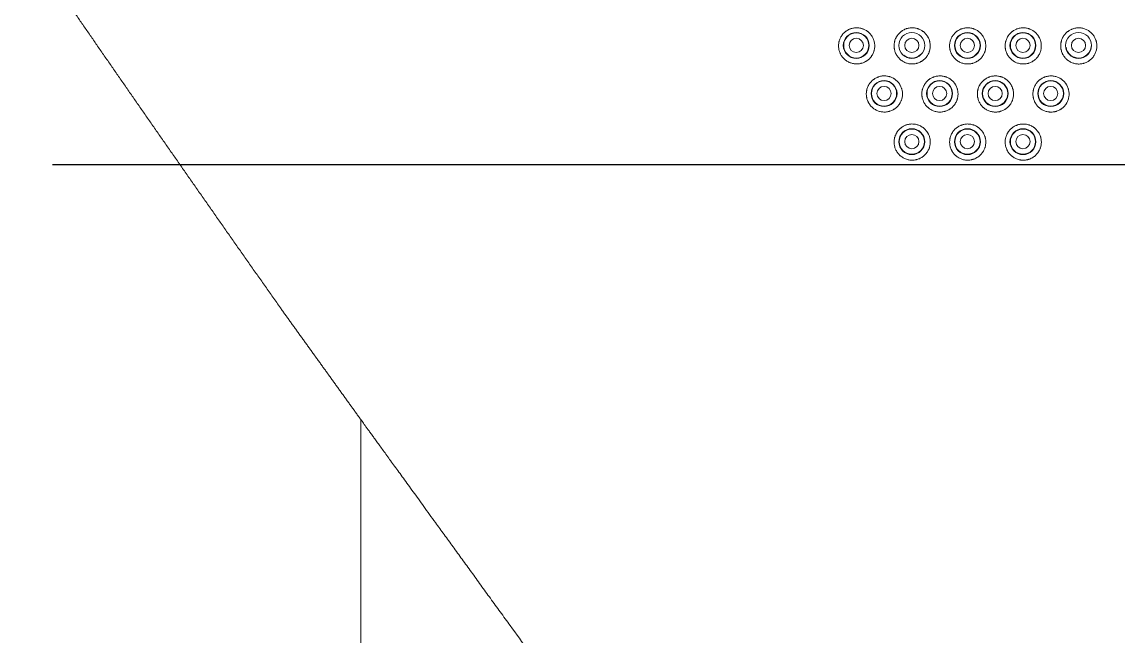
# Model space of a CAD drawing. Header units: inches. Extents: x 3778 to 56227, y -16914 to 35091.
# Drawn here: x 41984.9 to 42043.8, y -12684.3 to -12651.3 of the extents above; entities that cross this region are included whole.
import ezdxf

# ---------------------------------------------------------------- set-up
doc = ezdxf.new("R2010")
doc.units = ezdxf.units.IN
doc.header["$LTSCALE"] = 100
doc.header["$MEASUREMENT"] = 0
doc.linetypes.add('DH-HID2', pattern=[1.2, 0.8, -0.4])
doc.layers.add('2-con', color=2, linetype='Continuous')
doc.layers.add('FU-FURM', color=251, linetype='DH-HID2')
doc.layers.add('mark-B', color=2, linetype='Continuous', lineweight=20)

# ---------------------------------------------------------------- blocks, each defined once
blk = doc.blocks.new('cjscjdeh')
at = {"layer": 'FU-FURM', "color": 8}
blk.add_line((149349.517, 68184.885), (151549.517, 68184.885), dxfattribs=at)
blk = doc.blocks.new('무풍1WAY 대형')
at = {"layer": 'mark-B'}
for centre, radius in [((645.323, -421.226), 0.697), ((645.323, -421.23), 0.678), ((648.31, -421.226), 0.697), ((648.31, -421.23), 0.678), ((651.298, -421.226), 0.697), ((651.298, -421.23), 0.678), ((645.323, -421.23), 0.382), ((648.31, -421.23), 0.382), ((651.298, -421.23), 0.382), ((643.829, -423.813), 0.697), ((643.829, -423.817), 0.678), ((646.816, -423.813), 0.697), ((646.816, -423.817), 0.678), ((649.804, -423.813), 0.697), ((649.804, -423.817), 0.678), ((652.792, -423.813), 0.697), ((652.792, -423.817), 0.678), ((643.829, -423.817), 0.382), ((646.816, -423.817), 0.382), ((649.804, -423.817), 0.382), ((652.792, -423.817), 0.382), ((642.335, -426.4), 0.697), ((642.335, -426.404), 0.382), ((645.323, -426.4), 0.697), ((645.323, -426.404), 0.678), ((645.323, -426.404), 0.382), ((648.31, -426.4), 0.697), ((648.31, -426.404), 0.678), ((648.31, -426.404), 0.382), ((651.298, -426.4), 0.697), ((651.298, -426.404), 0.382), ((654.285, -426.4), 0.697), ((654.285, -426.404), 0.678), ((654.285, -426.404), 0.382)]:
    blk.add_circle(centre, radius, dxfattribs=at)
for centre, start, end in [((642.335, -426.404), 8.52178, 175.05572), ((651.298, -426.404), 50.10206, 133.77948)]:
    blk.add_arc(centre, 0.678, start, end, dxfattribs=at)
for points, knots in [([(680.924, -406.277), (680.924, -402.859), (680.924, -396.062), (680.924, -385.93), (680.924, -375.923), (680.924, -366.041), (680.924, -356.284), (680.923, -346.652), (680.923, -337.145), (680.923, -327.763), (680.923, -318.506), (680.923, -309.375), (680.923, -300.369), (680.923, -291.488), (680.924, -282.732), (680.924, -274.101), (680.924, -265.596), (680.924, -257.216), (680.924, -248.96), (680.924, -240.83), (680.924, -227.159), (680.924, -208.277), (680.924, -184.512), (680.924, -161.858), (680.924, -146.309), (680.924, -137.497), (680.924, -135.056), (680.924, -132.629), (680.924, -130.216), (680.924, -127.816), (680.924, -125.431), (680.924, -123.059), (680.924, -120.7), (680.924, -118.355), (680.924, -116.025), (680.924, -113.707), (680.924, -111.404), (680.924, -109.114), (680.924, -106.838), (680.924, -104.576), (680.924, -102.327), (680.924, -100.092), (680.924, -97.871), (680.924, -95.664), (680.924, -93.471), (680.924, -91.291), (680.924, -89.125), (680.924, -86.972), (680.924, -84.834), (680.924, -82.709), (680.924, -80.598), (680.924, -78.501), (680.924, -76.417), (680.924, -74.347), (680.924, -72.291), (680.924, -70.249), (680.924, -68.22), (680.924, -66.205), (680.924, -64.204), (680.924, -62.217), (680.924, -60.243), (680.924, -58.283), (680.924, -56.337), (680.924, -54.404), (680.924, -53.121), (680.924, -52.481)], [0, 0, 0, 0, 0.028991, 0.05763, 0.085915, 0.113848, 0.141427, 0.168652, 0.195524, 0.222042, 0.248206, 0.274016, 0.299471, 0.324573, 0.349321, 0.373716, 0.397756, 0.421443, 0.444776, 0.467757, 0.490384, 0.560697, 0.62787, 0.691898, 0.752784, 0.759721, 0.766619, 0.773479, 0.780299, 0.787082, 0.793825, 0.80053, 0.807195, 0.813823, 0.820411, 0.82696, 0.833471, 0.839943, 0.846376, 0.85277, 0.859126, 0.865442, 0.87172, 0.877959, 0.884159, 0.89032, 0.896442, 0.902525, 0.90857, 0.914576, 0.920542, 0.92647, 0.932359, 0.93821, 0.944021, 0.949794, 0.955527, 0.961222, 0.966878, 0.972496, 0.978074, 0.983614, 0.989115, 0.994577, 1, 1, 1, 1]), ([(680.924, -406.28), (680.903, -406.251), (680.858, -406.187), (680.782, -406.083), (680.694, -405.961), (680.593, -405.822), (680.479, -405.665), (680.352, -405.49), (680.213, -405.298), (680.06, -405.088), (679.894, -404.86), (679.716, -404.614), (679.525, -404.351), (679.321, -404.07), (679.104, -403.771), (678.875, -403.455), (678.633, -403.121), (678.377, -402.768), (678.109, -402.399), (677.829, -402.011), (677.535, -401.606), (677.228, -401.183), (676.864, -400.68), (676.442, -400.099), (675.965, -399.441), (675.478, -398.769), (674.98, -398.083), (674.472, -397.382), (673.955, -396.668), (673.427, -395.94), (672.416, -394.545), (670.914, -392.472), (668.913, -389.71), (666.88, -386.902), (664.643, -383.811), (662.2, -380.435), (659.55, -376.769), (656.862, -373.049), (654.137, -369.274), (651.375, -365.446), (648.313, -361.198), (644.963, -356.545), (641.336, -351.503), (637.707, -346.453), (634.077, -341.394), (631.447, -337.724), (629.816, -335.447), (629.185, -334.564), (628.552, -333.679), (627.917, -332.793), (627.282, -331.904), (626.645, -331.014), (626.007, -330.122), (625.367, -329.227), (624.727, -328.331), (624.085, -327.433), (623.442, -326.533), (622.798, -325.63), (622.153, -324.726), (621.506, -323.82), (620.858, -322.912), (620.209, -322.003), (619.559, -321.091), (618.908, -320.177), (618.255, -319.261), (617.601, -318.344), (616.946, -317.424), (616.509, -316.81), (616.291, -316.503)], [0, 0, 0, 0, 0.000969, 0.002137, 0.003504, 0.005069, 0.006833, 0.008796, 0.010957, 0.013317, 0.015876, 0.018633, 0.021589, 0.024744, 0.028098, 0.03165, 0.035401, 0.039351, 0.043499, 0.047847, 0.052393, 0.057138, 0.062082, 0.069309, 0.076693, 0.084232, 0.091926, 0.099776, 0.107782, 0.115943, 0.124259, 0.154695, 0.185627, 0.217055, 0.248979, 0.289361, 0.330322, 0.37186, 0.413975, 0.456664, 0.499927, 0.55597, 0.612057, 0.668184, 0.724351, 0.780558, 0.790322, 0.800107, 0.809912, 0.819737, 0.829582, 0.839447, 0.849332, 0.859237, 0.869162, 0.879107, 0.889072, 0.899057, 0.909062, 0.919086, 0.929131, 0.939196, 0.94928, 0.959384, 0.969508, 0.979653, 0.989816, 1, 1, 1, 1]), ([(699.148, -432.281), (699.092, -432.2), (698.98, -432.036), (698.811, -431.79), (698.642, -431.543), (698.473, -431.296), (698.303, -431.048), (698.133, -430.8), (697.962, -430.551), (697.791, -430.302), (697.619, -430.052), (697.447, -429.801), (697.274, -429.55), (697.101, -429.298), (696.927, -429.046), (696.753, -428.793), (696.579, -428.54), (696.404, -428.286), (696.228, -428.031), (696.052, -427.776), (695.876, -427.52), (695.699, -427.264), (695.521, -427.007), (695.344, -426.75), (695.165, -426.492), (694.987, -426.233), (694.807, -425.974), (694.628, -425.714), (694.447, -425.454), (694.267, -425.193), (694.085, -424.931), (693.904, -424.669), (693.722, -424.407), (693.539, -424.144), (693.356, -423.88), (693.173, -423.616), (692.989, -423.351), (692.804, -423.085), (692.619, -422.819), (692.434, -422.553), (692.248, -422.286), (692.062, -422.018), (691.875, -421.75), (691.688, -421.481), (691.5, -421.211), (691.312, -420.941), (691.123, -420.671), (690.934, -420.399), (690.744, -420.128), (690.554, -419.855), (690.364, -419.583), (690.173, -419.309), (689.981, -419.035), (689.79, -418.76), (689.597, -418.485), (689.404, -418.21), (689.211, -417.933), (689.017, -417.656), (688.823, -417.379), (688.628, -417.101), (688.433, -416.822), (688.238, -416.543), (688.042, -416.263), (687.845, -415.983), (687.648, -415.702), (687.451, -415.421), (687.253, -415.139), (687.054, -414.856), (686.855, -414.573), (686.656, -414.289), (686.456, -414.005), (686.256, -413.72), (686.055, -413.435), (685.854, -413.149), (685.652, -412.862), (685.449, -412.575), (685.293, -412.354), (685.184, -412.199), (685.12, -412.11), (685.057, -412.021), (684.994, -411.933), (684.93, -411.844), (684.867, -411.756), (684.803, -411.668), (684.74, -411.58), (684.677, -411.492), (684.613, -411.403), (684.55, -411.315), (684.486, -411.227), (684.423, -411.139), (684.359, -411.05), (684.296, -410.962), (684.232, -410.874), (684.169, -410.786), (684.105, -410.697), (684.042, -410.609), (683.978, -410.521), (683.915, -410.433), (683.851, -410.344), (683.788, -410.256), (683.724, -410.168), (683.661, -410.08), (683.597, -409.991), (683.533, -409.903), (683.47, -409.815), (683.406, -409.727), (683.343, -409.638), (683.279, -409.55), (683.215, -409.462), (683.152, -409.373), (683.088, -409.285), (683.024, -409.197), (682.961, -409.109), (682.897, -409.02), (682.833, -408.932), (682.77, -408.844), (682.706, -408.755), (682.643, -408.667), (682.579, -408.579), (682.515, -408.49), (682.452, -408.402), (682.388, -408.314), (682.324, -408.225), (682.261, -408.137), (682.197, -408.049), (682.133, -407.96), (682.07, -407.872), (682.006, -407.784), (681.942, -407.695), (681.879, -407.607), (681.815, -407.518), (681.751, -407.43), (681.688, -407.342), (681.624, -407.253), (681.56, -407.165), (681.497, -407.076), (681.433, -406.988), (681.369, -406.899), (681.306, -406.811), (681.242, -406.722), (681.178, -406.634), (681.115, -406.545), (681.051, -406.457), (680.988, -406.368), (680.945, -406.309), (680.924, -406.28)], [0, 0, 0, 0, 0.009448, 0.018917, 0.028408, 0.037921, 0.047456, 0.057012, 0.06659, 0.076189, 0.08581, 0.095453, 0.105117, 0.114803, 0.12451, 0.134239, 0.14399, 0.153762, 0.163556, 0.173372, 0.183209, 0.193067, 0.202947, 0.212849, 0.222772, 0.232717, 0.242683, 0.252671, 0.26268, 0.272711, 0.282763, 0.292837, 0.302932, 0.313049, 0.323187, 0.333347, 0.343528, 0.353731, 0.363955, 0.374201, 0.384467, 0.394756, 0.405066, 0.415397, 0.42575, 0.436124, 0.446519, 0.456936, 0.467374, 0.477834, 0.488314, 0.498817, 0.50934, 0.519885, 0.530452, 0.541039, 0.551648, 0.562278, 0.57293, 0.583603, 0.594297, 0.605012, 0.615749, 0.626507, 0.637286, 0.648086, 0.658908, 0.669751, 0.680615, 0.6915, 0.702407, 0.713334, 0.724283, 0.735253, 0.746244, 0.757257, 0.76829, 0.771724, 0.775148, 0.77856, 0.781966, 0.785372, 0.788778, 0.792184, 0.79559, 0.798997, 0.802403, 0.805809, 0.809215, 0.812621, 0.816028, 0.819434, 0.82284, 0.826247, 0.829653, 0.833059, 0.836466, 0.839872, 0.843279, 0.846685, 0.850092, 0.853498, 0.856905, 0.860311, 0.863718, 0.867125, 0.870531, 0.873938, 0.877345, 0.880751, 0.884158, 0.887565, 0.890971, 0.894378, 0.897785, 0.901192, 0.904599, 0.908006, 0.911413, 0.914819, 0.918226, 0.921633, 0.92504, 0.928447, 0.931854, 0.935262, 0.938669, 0.942076, 0.945483, 0.94889, 0.952297, 0.955704, 0.959112, 0.962519, 0.965926, 0.969333, 0.972741, 0.976148, 0.979555, 0.982963, 0.98637, 0.989778, 0.993185, 0.996593, 1, 1, 1, 1]), ([(644.334, -421.226), (644.333, -421.161), (644.338, -421.098), (644.354, -421.005), (644.361, -420.974), (644.374, -420.927), (644.379, -420.912), (644.389, -420.882), (644.395, -420.866), (644.423, -420.792), (644.452, -420.735), (644.495, -420.668), (644.504, -420.655), (644.522, -420.629), (644.532, -420.616), (644.562, -420.578), (644.583, -420.554), (644.649, -420.485), (644.697, -420.443), (644.763, -420.397), (644.777, -420.389), (644.804, -420.371), (644.845, -420.347), (644.916, -420.312), (644.976, -420.289), (645.022, -420.274), (645.037, -420.27), (645.068, -420.261), (645.084, -420.257), (645.162, -420.24), (645.225, -420.233), (645.32, -420.231), (645.352, -420.232), (645.4, -420.236), (645.416, -420.238), (645.448, -420.242), (645.464, -420.244), (645.542, -420.259), (645.603, -420.276), (645.691, -420.311), (645.721, -420.324), (645.777, -420.353), (645.832, -420.384), (645.884, -420.421), (645.921, -420.451), (645.933, -420.461), (645.957, -420.482), (645.969, -420.492), (646.027, -420.548), (646.068, -420.596), (646.122, -420.673), (646.139, -420.7), (646.162, -420.742), (646.17, -420.756), (646.184, -420.784), (646.191, -420.799), (646.223, -420.872), (646.242, -420.932), (646.259, -421.009), (646.263, -421.024), (646.268, -421.056), (646.27, -421.072), (646.276, -421.119), (646.278, -421.151), (646.281, -421.246), (646.276, -421.309), (646.262, -421.388), (646.259, -421.404), (646.252, -421.435), (646.24, -421.482), (646.215, -421.557), (646.189, -421.615), (646.168, -421.658), (646.16, -421.672), (646.144, -421.7), (646.136, -421.713), (646.093, -421.781), (646.054, -421.831), (645.987, -421.9), (645.964, -421.922), (645.928, -421.954), (645.915, -421.964), (645.89, -421.984), (645.877, -421.993), (645.811, -422.039), (645.756, -422.07), (645.683, -422.102), (645.668, -422.108), (645.638, -422.119), (645.623, -422.125), (645.577, -422.14), (645.546, -422.148), (645.453, -422.168), (645.39, -422.176), (645.261, -422.178), (645.198, -422.173), (645.104, -422.156), (645.073, -422.149), (645.027, -422.136), (645.012, -422.131), (644.982, -422.121), (644.967, -422.116), (644.892, -422.087), (644.836, -422.058), (644.769, -422.015), (644.756, -422.006), (644.73, -421.988), (644.718, -421.978), (644.68, -421.948), (644.656, -421.928), (644.588, -421.862), (644.547, -421.814), (644.501, -421.749), (644.492, -421.735), (644.475, -421.708), (644.451, -421.667), (644.415, -421.597), (644.393, -421.538), (644.378, -421.493), (644.373, -421.477), (644.365, -421.447), (644.361, -421.431), (644.344, -421.353), (644.336, -421.29), (644.334, -421.226)], [0, 0, 0, 0, 0.03125, 0.03125, 0.046875, 0.046875, 0.054687, 0.054687, 0.0625, 0.0625, 0.09375, 0.09375, 0.101562, 0.101562, 0.109375, 0.109375, 0.125, 0.125, 0.15625, 0.15625, 0.164062, 0.164062, 0.171875, 0.1875, 0.203125, 0.203125, 0.210937, 0.210937, 0.21875, 0.21875, 0.25, 0.25, 0.265625, 0.265625, 0.273437, 0.273437, 0.28125, 0.28125, 0.3125, 0.3125, 0.328125, 0.328125, 0.34375, 0.359375, 0.359375, 0.367187, 0.367187, 0.375, 0.375, 0.40625, 0.40625, 0.421875, 0.421875, 0.429687, 0.429687, 0.4375, 0.4375, 0.46875, 0.46875, 0.476562, 0.476562, 0.484375, 0.484375, 0.5, 0.5, 0.53125, 0.53125, 0.539062, 0.539062, 0.546875, 0.5625, 0.578125, 0.578125, 0.585937, 0.585937, 0.59375, 0.59375, 0.625, 0.625, 0.640625, 0.640625, 0.648437, 0.648437, 0.65625, 0.65625, 0.6875, 0.6875, 0.695312, 0.695312, 0.703125, 0.703125, 0.71875, 0.71875, 0.75, 0.75, 0.78125, 0.78125, 0.796875, 0.796875, 0.804687, 0.804687, 0.8125, 0.8125, 0.84375, 0.84375, 0.851562, 0.851562, 0.859375, 0.859375, 0.875, 0.875, 0.90625, 0.90625, 0.914062, 0.914062, 0.921875, 0.9375, 0.953125, 0.953125, 0.960937, 0.960937, 0.96875, 0.96875, 1, 1, 1, 1]), ([(647.321, -421.226), (647.319, -421.161), (647.324, -421.098), (647.341, -421.004), (647.348, -420.973), (647.361, -420.927), (647.365, -420.912), (647.375, -420.881), (647.381, -420.866), (647.41, -420.792), (647.439, -420.735), (647.482, -420.668), (647.49, -420.655), (647.509, -420.629), (647.519, -420.616), (647.549, -420.578), (647.57, -420.554), (647.636, -420.485), (647.684, -420.443), (647.75, -420.398), (647.764, -420.389), (647.791, -420.372), (647.832, -420.347), (647.903, -420.312), (647.963, -420.289), (648.009, -420.275), (648.024, -420.27), (648.055, -420.262), (648.071, -420.258), (648.149, -420.241), (648.212, -420.234), (648.307, -420.232), (648.339, -420.233), (648.403, -420.238), (648.435, -420.242), (648.529, -420.259), (648.589, -420.277), (648.678, -420.312), (648.708, -420.325), (648.764, -420.354), (648.819, -420.386), (648.87, -420.422), (648.908, -420.452), (648.92, -420.462), (648.944, -420.483), (648.956, -420.493), (649.013, -420.549), (649.054, -420.597), (649.108, -420.675), (649.125, -420.701), (649.148, -420.743), (649.156, -420.757), (649.17, -420.786), (649.177, -420.8), (649.209, -420.873), (649.229, -420.933), (649.246, -421.01), (649.249, -421.026), (649.254, -421.057), (649.256, -421.073), (649.262, -421.121), (649.264, -421.153), (649.267, -421.248), (649.262, -421.311), (649.248, -421.39), (649.245, -421.405), (649.238, -421.437), (649.226, -421.483), (649.201, -421.558), (649.175, -421.617), (649.153, -421.659), (649.146, -421.673), (649.13, -421.701), (649.122, -421.715), (649.078, -421.783), (649.039, -421.833), (648.973, -421.902), (648.95, -421.924), (648.913, -421.955), (648.9, -421.965), (648.875, -421.985), (648.862, -421.994), (648.797, -422.04), (648.741, -422.071), (648.668, -422.103), (648.653, -422.109), (648.623, -422.12), (648.608, -422.126), (648.562, -422.141), (648.531, -422.149), (648.438, -422.169), (648.375, -422.177), (648.246, -422.179), (648.183, -422.174), (648.089, -422.157), (648.059, -422.15), (648.013, -422.137), (647.997, -422.132), (647.967, -422.122), (647.952, -422.116), (647.878, -422.087), (647.822, -422.058), (647.755, -422.015), (647.742, -422.006), (647.716, -421.988), (647.703, -421.978), (647.666, -421.949), (647.642, -421.928), (647.573, -421.862), (647.532, -421.814), (647.487, -421.749), (647.478, -421.736), (647.461, -421.709), (647.436, -421.668), (647.401, -421.597), (647.379, -421.538), (647.364, -421.493), (647.359, -421.477), (647.351, -421.447), (647.347, -421.431), (647.33, -421.353), (647.322, -421.29), (647.321, -421.226)], [0, 0, 0, 0, 0.03125, 0.03125, 0.046875, 0.046875, 0.054687, 0.054687, 0.0625, 0.0625, 0.09375, 0.09375, 0.101562, 0.101562, 0.109375, 0.109375, 0.125, 0.125, 0.15625, 0.15625, 0.164062, 0.164062, 0.171875, 0.1875, 0.203125, 0.203125, 0.210937, 0.210937, 0.21875, 0.21875, 0.25, 0.25, 0.265625, 0.265625, 0.28125, 0.28125, 0.3125, 0.3125, 0.328125, 0.328125, 0.34375, 0.359375, 0.359375, 0.367187, 0.367187, 0.375, 0.375, 0.40625, 0.40625, 0.421875, 0.421875, 0.429687, 0.429687, 0.4375, 0.4375, 0.46875, 0.46875, 0.476562, 0.476562, 0.484375, 0.484375, 0.5, 0.5, 0.53125, 0.53125, 0.539062, 0.539062, 0.546875, 0.5625, 0.578125, 0.578125, 0.585937, 0.585937, 0.59375, 0.59375, 0.625, 0.625, 0.640625, 0.640625, 0.648437, 0.648437, 0.65625, 0.65625, 0.6875, 0.6875, 0.695312, 0.695312, 0.703125, 0.703125, 0.71875, 0.71875, 0.75, 0.75, 0.78125, 0.78125, 0.796875, 0.796875, 0.804687, 0.804687, 0.8125, 0.8125, 0.84375, 0.84375, 0.851562, 0.851562, 0.859375, 0.859375, 0.875, 0.875, 0.90625, 0.90625, 0.914062, 0.914062, 0.921875, 0.9375, 0.953125, 0.953125, 0.960937, 0.960937, 0.96875, 0.96875, 1, 1, 1, 1]), ([(650.307, -421.226), (650.305, -421.161), (650.31, -421.098), (650.327, -421.004), (650.334, -420.973), (650.347, -420.927), (650.351, -420.912), (650.362, -420.881), (650.367, -420.866), (650.396, -420.792), (650.425, -420.735), (650.468, -420.668), (650.477, -420.655), (650.496, -420.628), (650.505, -420.616), (650.535, -420.578), (650.556, -420.554), (650.623, -420.485), (650.671, -420.443), (650.737, -420.398), (650.75, -420.389), (650.778, -420.372), (650.819, -420.347), (650.89, -420.312), (650.95, -420.29), (650.996, -420.275), (651.011, -420.27), (651.042, -420.262), (651.058, -420.258), (651.136, -420.241), (651.199, -420.234), (651.294, -420.233), (651.326, -420.234), (651.39, -420.239), (651.422, -420.243), (651.515, -420.26), (651.576, -420.278), (651.665, -420.313), (651.694, -420.326), (651.751, -420.355), (651.806, -420.387), (651.857, -420.423), (651.894, -420.453), (651.906, -420.463), (651.93, -420.484), (651.942, -420.495), (652, -420.55), (652.04, -420.598), (652.095, -420.676), (652.111, -420.703), (652.135, -420.744), (652.142, -420.758), (652.157, -420.787), (652.163, -420.801), (652.195, -420.874), (652.215, -420.934), (652.232, -421.012), (652.235, -421.027), (652.24, -421.059), (652.243, -421.074), (652.248, -421.122), (652.251, -421.154), (652.253, -421.249), (652.248, -421.312), (652.234, -421.391), (652.231, -421.407), (652.224, -421.438), (652.212, -421.485), (652.187, -421.56), (652.161, -421.618), (652.139, -421.661), (652.131, -421.675), (652.115, -421.703), (652.107, -421.717), (652.064, -421.784), (652.024, -421.834), (651.958, -421.903), (651.935, -421.925), (651.898, -421.956), (651.886, -421.967), (651.86, -421.986), (651.847, -421.996), (651.782, -422.041), (651.726, -422.072), (651.653, -422.104), (651.638, -422.11), (651.608, -422.122), (651.593, -422.127), (651.547, -422.142), (651.516, -422.15), (651.423, -422.17), (651.36, -422.177), (651.231, -422.179), (651.168, -422.174), (651.075, -422.157), (651.044, -422.15), (650.998, -422.137), (650.982, -422.132), (650.952, -422.122), (650.937, -422.116), (650.863, -422.087), (650.807, -422.059), (650.74, -422.016), (650.727, -422.007), (650.701, -421.988), (650.689, -421.979), (650.651, -421.949), (650.627, -421.928), (650.559, -421.862), (650.518, -421.814), (650.472, -421.749), (650.464, -421.736), (650.447, -421.709), (650.422, -421.668), (650.387, -421.597), (650.364, -421.538), (650.35, -421.493), (650.345, -421.478), (650.337, -421.447), (650.333, -421.431), (650.315, -421.353), (650.308, -421.29), (650.307, -421.226)], [0, 0, 0, 0, 0.03125, 0.03125, 0.046875, 0.046875, 0.054688, 0.054688, 0.0625, 0.0625, 0.09375, 0.09375, 0.101563, 0.101563, 0.109375, 0.109375, 0.125, 0.125, 0.15625, 0.15625, 0.164063, 0.164063, 0.171875, 0.1875, 0.203125, 0.203125, 0.210938, 0.210938, 0.21875, 0.21875, 0.25, 0.25, 0.265625, 0.265625, 0.28125, 0.28125, 0.3125, 0.3125, 0.328125, 0.328125, 0.34375, 0.359375, 0.359375, 0.367188, 0.367188, 0.375, 0.375, 0.40625, 0.40625, 0.421875, 0.421875, 0.429688, 0.429688, 0.4375, 0.4375, 0.46875, 0.46875, 0.476563, 0.476563, 0.484375, 0.484375, 0.5, 0.5, 0.53125, 0.53125, 0.539063, 0.539063, 0.546875, 0.5625, 0.578125, 0.578125, 0.585938, 0.585938, 0.59375, 0.59375, 0.625, 0.625, 0.640625, 0.640625, 0.648437, 0.648437, 0.65625, 0.65625, 0.6875, 0.6875, 0.695312, 0.695312, 0.703125, 0.703125, 0.71875, 0.71875, 0.75, 0.75, 0.78125, 0.78125, 0.796875, 0.796875, 0.804687, 0.804687, 0.8125, 0.8125, 0.84375, 0.84375, 0.851562, 0.851562, 0.859375, 0.859375, 0.875, 0.875, 0.90625, 0.90625, 0.914062, 0.914062, 0.921875, 0.9375, 0.953125, 0.953125, 0.960937, 0.960937, 0.96875, 0.96875, 1, 1, 1, 1]), ([(642.842, -423.813), (642.841, -423.749), (642.845, -423.686), (642.862, -423.592), (642.869, -423.561), (642.886, -423.499), (642.896, -423.469), (642.93, -423.379), (642.959, -423.323), (643.002, -423.256), (643.011, -423.242), (643.029, -423.216), (643.039, -423.203), (643.068, -423.165), (643.089, -423.141), (643.155, -423.072), (643.204, -423.031), (643.269, -422.984), (643.283, -422.976), (643.31, -422.958), (643.351, -422.934), (643.423, -422.898), (643.482, -422.876), (643.528, -422.861), (643.543, -422.856), (643.574, -422.848), (643.59, -422.844), (643.668, -422.827), (643.731, -422.819), (643.827, -422.817), (643.858, -422.818), (643.906, -422.822), (643.922, -422.824), (643.954, -422.828), (643.97, -422.83), (644.048, -422.844), (644.109, -422.862), (644.198, -422.896), (644.227, -422.91), (644.284, -422.939), (644.339, -422.97), (644.391, -423.007), (644.428, -423.036), (644.44, -423.046), (644.464, -423.067), (644.476, -423.078), (644.534, -423.133), (644.575, -423.181), (644.629, -423.259), (644.646, -423.286), (644.669, -423.327), (644.677, -423.341), (644.691, -423.37), (644.698, -423.384), (644.73, -423.457), (644.749, -423.517), (644.767, -423.594), (644.77, -423.61), (644.775, -423.641), (644.778, -423.657), (644.783, -423.705), (644.786, -423.736), (644.788, -423.831), (644.783, -423.894), (644.77, -423.973), (644.767, -423.989), (644.76, -424.02), (644.748, -424.067), (644.723, -424.142), (644.697, -424.2), (644.676, -424.243), (644.668, -424.257), (644.653, -424.285), (644.644, -424.299), (644.601, -424.366), (644.562, -424.416), (644.496, -424.485), (644.473, -424.507), (644.436, -424.539), (644.424, -424.549), (644.398, -424.569), (644.386, -424.578), (644.32, -424.624), (644.265, -424.655), (644.192, -424.688), (644.177, -424.694), (644.147, -424.705), (644.131, -424.711), (644.086, -424.725), (644.055, -424.734), (643.962, -424.754), (643.899, -424.762), (643.802, -424.764), (643.77, -424.763), (643.707, -424.758), (643.644, -424.75), (643.582, -424.736), (643.52, -424.718), (643.49, -424.708), (643.401, -424.673), (643.345, -424.644), (643.278, -424.602), (643.265, -424.593), (643.239, -424.575), (643.226, -424.565), (643.188, -424.535), (643.164, -424.514), (643.096, -424.449), (643.055, -424.401), (643.009, -424.336), (643, -424.322), (642.983, -424.295), (642.959, -424.254), (642.923, -424.184), (642.901, -424.125), (642.886, -424.08), (642.881, -424.065), (642.873, -424.034), (642.869, -424.018), (642.851, -423.94), (642.844, -423.877), (642.842, -423.813)], [0, 0, 0, 0, 0.03125, 0.03125, 0.046875, 0.046875, 0.0625, 0.0625, 0.09375, 0.09375, 0.101563, 0.101563, 0.109375, 0.109375, 0.125, 0.125, 0.15625, 0.15625, 0.164063, 0.164063, 0.171875, 0.1875, 0.203125, 0.203125, 0.210938, 0.210938, 0.21875, 0.21875, 0.25, 0.25, 0.265625, 0.265625, 0.273438, 0.273438, 0.28125, 0.28125, 0.3125, 0.3125, 0.328125, 0.328125, 0.34375, 0.359375, 0.359375, 0.367188, 0.367188, 0.375, 0.375, 0.40625, 0.40625, 0.421875, 0.421875, 0.429688, 0.429688, 0.4375, 0.4375, 0.46875, 0.46875, 0.476563, 0.476563, 0.484375, 0.484375, 0.5, 0.5, 0.53125, 0.53125, 0.539063, 0.539063, 0.546875, 0.5625, 0.578125, 0.578125, 0.585938, 0.585938, 0.59375, 0.59375, 0.625, 0.625, 0.640625, 0.640625, 0.648438, 0.648438, 0.65625, 0.65625, 0.6875, 0.6875, 0.695313, 0.695313, 0.703125, 0.703125, 0.71875, 0.71875, 0.75, 0.75, 0.765625, 0.765625, 0.78125, 0.796875, 0.796875, 0.8125, 0.8125, 0.84375, 0.84375, 0.851563, 0.851563, 0.859375, 0.859375, 0.875, 0.875, 0.90625, 0.90625, 0.914063, 0.914063, 0.921875, 0.9375, 0.953125, 0.953125, 0.960938, 0.960938, 0.96875, 0.96875, 1, 1, 1, 1]), ([(645.828, -423.813), (645.827, -423.749), (645.832, -423.686), (645.848, -423.592), (645.855, -423.561), (645.868, -423.515), (645.872, -423.499), (645.883, -423.469), (645.888, -423.454), (645.917, -423.379), (645.946, -423.323), (645.988, -423.255), (645.997, -423.242), (646.016, -423.216), (646.025, -423.203), (646.055, -423.165), (646.076, -423.141), (646.142, -423.072), (646.191, -423.031), (646.256, -422.985), (646.27, -422.976), (646.297, -422.959), (646.338, -422.934), (646.41, -422.899), (646.469, -422.876), (646.515, -422.861), (646.53, -422.857), (646.561, -422.848), (646.577, -422.844), (646.655, -422.827), (646.718, -422.82), (646.814, -422.818), (646.846, -422.819), (646.894, -422.823), (646.909, -422.825), (646.941, -422.829), (646.957, -422.831), (647.035, -422.845), (647.096, -422.863), (647.185, -422.897), (647.214, -422.911), (647.271, -422.94), (647.326, -422.971), (647.377, -423.008), (647.414, -423.037), (647.427, -423.047), (647.451, -423.068), (647.462, -423.079), (647.52, -423.134), (647.561, -423.182), (647.615, -423.26), (647.632, -423.287), (647.656, -423.328), (647.663, -423.342), (647.677, -423.371), (647.684, -423.385), (647.716, -423.458), (647.736, -423.518), (647.753, -423.595), (647.756, -423.611), (647.762, -423.642), (647.764, -423.658), (647.77, -423.706), (647.772, -423.738), (647.774, -423.833), (647.77, -423.896), (647.756, -423.975), (647.753, -423.99), (647.746, -424.022), (647.734, -424.068), (647.709, -424.143), (647.683, -424.202), (647.662, -424.244), (647.654, -424.258), (647.638, -424.286), (647.63, -424.3), (647.587, -424.368), (647.547, -424.418), (647.481, -424.487), (647.458, -424.509), (647.422, -424.54), (647.409, -424.551), (647.384, -424.57), (647.371, -424.58), (647.305, -424.625), (647.25, -424.657), (647.177, -424.689), (647.162, -424.695), (647.132, -424.706), (647.117, -424.712), (647.071, -424.726), (647.04, -424.735), (646.947, -424.755), (646.884, -424.763), (646.755, -424.765), (646.692, -424.76), (646.598, -424.743), (646.567, -424.736), (646.521, -424.723), (646.506, -424.718), (646.475, -424.708), (646.46, -424.703), (646.386, -424.674), (646.33, -424.645), (646.263, -424.602), (646.25, -424.593), (646.224, -424.575), (646.211, -424.565), (646.174, -424.536), (646.15, -424.515), (646.082, -424.449), (646.04, -424.401), (645.995, -424.336), (645.986, -424.323), (645.969, -424.296), (645.945, -424.255), (645.909, -424.184), (645.887, -424.125), (645.872, -424.08), (645.867, -424.065), (645.859, -424.034), (645.855, -424.018), (645.837, -423.94), (645.83, -423.877), (645.828, -423.813)], [0, 0, 0, 0, 0.03125, 0.03125, 0.046875, 0.046875, 0.054687, 0.054687, 0.0625, 0.0625, 0.09375, 0.09375, 0.101562, 0.101562, 0.109375, 0.109375, 0.125, 0.125, 0.15625, 0.15625, 0.164062, 0.164062, 0.171875, 0.1875, 0.203125, 0.203125, 0.210937, 0.210937, 0.21875, 0.21875, 0.25, 0.25, 0.265625, 0.265625, 0.273437, 0.273437, 0.28125, 0.28125, 0.3125, 0.3125, 0.328125, 0.328125, 0.34375, 0.359375, 0.359375, 0.367187, 0.367187, 0.375, 0.375, 0.40625, 0.40625, 0.421875, 0.421875, 0.429687, 0.429687, 0.4375, 0.4375, 0.46875, 0.46875, 0.476563, 0.476563, 0.484375, 0.484375, 0.5, 0.5, 0.53125, 0.53125, 0.539063, 0.539063, 0.546875, 0.5625, 0.578125, 0.578125, 0.585938, 0.585938, 0.59375, 0.59375, 0.625, 0.625, 0.640625, 0.640625, 0.648438, 0.648438, 0.65625, 0.65625, 0.6875, 0.6875, 0.695313, 0.695313, 0.703125, 0.703125, 0.71875, 0.71875, 0.75, 0.75, 0.78125, 0.78125, 0.796875, 0.796875, 0.804688, 0.804688, 0.8125, 0.8125, 0.84375, 0.84375, 0.851563, 0.851563, 0.859375, 0.859375, 0.875, 0.875, 0.90625, 0.90625, 0.914063, 0.914063, 0.921875, 0.9375, 0.953125, 0.953125, 0.960938, 0.960938, 0.96875, 0.96875, 1, 1, 1, 1]), ([(648.814, -423.813), (648.813, -423.749), (648.818, -423.685), (648.834, -423.592), (648.841, -423.561), (648.854, -423.515), (648.859, -423.499), (648.869, -423.469), (648.874, -423.454), (648.903, -423.379), (648.932, -423.323), (648.975, -423.255), (648.984, -423.242), (649.002, -423.216), (649.012, -423.203), (649.042, -423.165), (649.063, -423.141), (649.129, -423.072), (649.177, -423.031), (649.243, -422.985), (649.257, -422.976), (649.284, -422.959), (649.326, -422.934), (649.397, -422.899), (649.456, -422.876), (649.502, -422.862), (649.517, -422.857), (649.548, -422.849), (649.564, -422.845), (649.642, -422.828), (649.705, -422.821), (649.801, -422.819), (649.833, -422.82), (649.897, -422.825), (649.928, -422.829), (650.022, -422.846), (650.083, -422.864), (650.172, -422.898), (650.201, -422.912), (650.258, -422.941), (650.312, -422.972), (650.364, -423.009), (650.401, -423.038), (650.413, -423.048), (650.437, -423.069), (650.449, -423.08), (650.507, -423.135), (650.548, -423.184), (650.602, -423.261), (650.619, -423.288), (650.642, -423.33), (650.649, -423.344), (650.664, -423.372), (650.67, -423.387), (650.702, -423.459), (650.722, -423.519), (650.739, -423.597), (650.742, -423.612), (650.748, -423.644), (650.75, -423.66), (650.756, -423.707), (650.758, -423.739), (650.76, -423.834), (650.756, -423.897), (650.742, -423.976), (650.739, -423.992), (650.732, -424.023), (650.72, -424.07), (650.695, -424.145), (650.669, -424.203), (650.647, -424.246), (650.64, -424.26), (650.624, -424.288), (650.615, -424.302), (650.572, -424.369), (650.533, -424.419), (650.467, -424.488), (650.444, -424.51), (650.407, -424.542), (650.394, -424.552), (650.369, -424.572), (650.356, -424.581), (650.291, -424.627), (650.235, -424.658), (650.162, -424.69), (650.147, -424.696), (650.117, -424.707), (650.102, -424.713), (650.056, -424.727), (650.025, -424.736), (649.932, -424.756), (649.869, -424.763), (649.74, -424.766), (649.677, -424.761), (649.583, -424.744), (649.552, -424.737), (649.506, -424.724), (649.491, -424.719), (649.461, -424.709), (649.446, -424.703), (649.372, -424.674), (649.316, -424.645), (649.249, -424.602), (649.236, -424.594), (649.21, -424.575), (649.197, -424.566), (649.159, -424.536), (649.135, -424.515), (649.067, -424.449), (649.026, -424.401), (648.98, -424.336), (648.972, -424.323), (648.955, -424.296), (648.93, -424.255), (648.895, -424.184), (648.872, -424.125), (648.858, -424.08), (648.853, -424.065), (648.845, -424.034), (648.841, -424.018), (648.823, -423.94), (648.816, -423.877), (648.814, -423.813)], [0, 0, 0, 0, 0.03125, 0.03125, 0.046875, 0.046875, 0.054687, 0.054687, 0.0625, 0.0625, 0.09375, 0.09375, 0.101562, 0.101562, 0.109375, 0.109375, 0.125, 0.125, 0.15625, 0.15625, 0.164062, 0.164062, 0.171875, 0.1875, 0.203125, 0.203125, 0.210937, 0.210937, 0.21875, 0.21875, 0.25, 0.25, 0.265625, 0.265625, 0.28125, 0.28125, 0.3125, 0.3125, 0.328125, 0.328125, 0.34375, 0.359375, 0.359375, 0.367187, 0.367187, 0.375, 0.375, 0.40625, 0.40625, 0.421875, 0.421875, 0.429687, 0.429687, 0.4375, 0.4375, 0.46875, 0.46875, 0.476562, 0.476562, 0.484375, 0.484375, 0.5, 0.5, 0.53125, 0.53125, 0.539062, 0.539062, 0.546875, 0.5625, 0.578125, 0.578125, 0.585937, 0.585937, 0.59375, 0.59375, 0.625, 0.625, 0.640625, 0.640625, 0.648437, 0.648437, 0.65625, 0.65625, 0.6875, 0.6875, 0.695312, 0.695312, 0.703125, 0.703125, 0.71875, 0.71875, 0.75, 0.75, 0.78125, 0.78125, 0.796875, 0.796875, 0.804687, 0.804687, 0.8125, 0.8125, 0.84375, 0.84375, 0.851562, 0.851562, 0.859375, 0.859375, 0.875, 0.875, 0.90625, 0.90625, 0.914062, 0.914062, 0.921875, 0.9375, 0.953125, 0.953125, 0.960937, 0.960937, 0.96875, 0.96875, 1, 1, 1, 1]), ([(651.8, -423.813), (651.799, -423.749), (651.804, -423.685), (651.82, -423.592), (651.827, -423.561), (651.84, -423.514), (651.845, -423.499), (651.855, -423.469), (651.861, -423.453), (651.89, -423.379), (651.918, -423.322), (651.961, -423.255), (651.97, -423.242), (651.989, -423.216), (651.999, -423.203), (652.029, -423.165), (652.05, -423.141), (652.116, -423.072), (652.164, -423.031), (652.23, -422.985), (652.244, -422.976), (652.271, -422.959), (652.312, -422.934), (652.384, -422.899), (652.443, -422.877), (652.489, -422.862), (652.504, -422.857), (652.535, -422.849), (652.551, -422.845), (652.629, -422.828), (652.692, -422.821), (652.788, -422.82), (652.819, -422.821), (652.883, -422.826), (652.915, -422.83), (653.009, -422.847), (653.069, -422.865), (653.158, -422.9), (653.188, -422.913), (653.244, -422.942), (653.299, -422.973), (653.35, -423.01), (653.388, -423.039), (653.4, -423.05), (653.424, -423.07), (653.435, -423.081), (653.493, -423.137), (653.534, -423.185), (653.588, -423.262), (653.605, -423.289), (653.628, -423.331), (653.636, -423.345), (653.65, -423.374), (653.657, -423.388), (653.689, -423.461), (653.708, -423.521), (653.725, -423.598), (653.728, -423.614), (653.734, -423.645), (653.736, -423.661), (653.742, -423.709), (653.744, -423.74), (653.746, -423.836), (653.741, -423.899), (653.728, -423.978), (653.724, -423.993), (653.717, -424.025), (653.706, -424.071), (653.68, -424.147), (653.654, -424.205), (653.633, -424.247), (653.625, -424.261), (653.609, -424.289), (653.601, -424.303), (653.558, -424.371), (653.518, -424.421), (653.452, -424.49), (653.429, -424.512), (653.392, -424.543), (653.38, -424.553), (653.354, -424.573), (653.341, -424.582), (653.276, -424.628), (653.22, -424.659), (653.147, -424.691), (653.132, -424.697), (653.102, -424.708), (653.087, -424.714), (653.041, -424.728), (653.01, -424.737), (652.917, -424.757), (652.854, -424.764), (652.725, -424.766), (652.662, -424.761), (652.569, -424.744), (652.538, -424.737), (652.492, -424.724), (652.476, -424.719), (652.446, -424.709), (652.431, -424.704), (652.357, -424.674), (652.301, -424.646), (652.234, -424.603), (652.221, -424.594), (652.195, -424.575), (652.182, -424.566), (652.145, -424.536), (652.121, -424.515), (652.053, -424.45), (652.012, -424.402), (651.966, -424.336), (651.957, -424.323), (651.94, -424.296), (651.916, -424.255), (651.881, -424.184), (651.858, -424.125), (651.843, -424.08), (651.839, -424.065), (651.83, -424.034), (651.826, -424.019), (651.809, -423.94), (651.801, -423.877), (651.8, -423.813)], [0, 0, 0, 0, 0.03125, 0.03125, 0.046875, 0.046875, 0.054688, 0.054688, 0.0625, 0.0625, 0.09375, 0.09375, 0.101563, 0.101563, 0.109375, 0.109375, 0.125, 0.125, 0.15625, 0.15625, 0.164063, 0.164063, 0.171875, 0.1875, 0.203125, 0.203125, 0.210938, 0.210938, 0.21875, 0.21875, 0.25, 0.25, 0.265625, 0.265625, 0.28125, 0.28125, 0.3125, 0.3125, 0.328125, 0.328125, 0.34375, 0.359375, 0.359375, 0.367188, 0.367188, 0.375, 0.375, 0.40625, 0.40625, 0.421875, 0.421875, 0.429688, 0.429688, 0.4375, 0.4375, 0.46875, 0.46875, 0.476563, 0.476563, 0.484375, 0.484375, 0.5, 0.5, 0.53125, 0.53125, 0.539063, 0.539063, 0.546875, 0.5625, 0.578125, 0.578125, 0.585938, 0.585938, 0.59375, 0.59375, 0.625, 0.625, 0.640625, 0.640625, 0.648438, 0.648438, 0.65625, 0.65625, 0.6875, 0.6875, 0.695313, 0.695313, 0.703125, 0.703125, 0.71875, 0.71875, 0.75, 0.75, 0.78125, 0.78125, 0.796875, 0.796875, 0.804688, 0.804688, 0.8125, 0.8125, 0.84375, 0.84375, 0.851563, 0.851563, 0.859375, 0.859375, 0.875, 0.875, 0.90625, 0.90625, 0.914063, 0.914063, 0.921875, 0.9375, 0.953125, 0.953125, 0.960938, 0.960938, 0.96875, 0.96875, 1, 1, 1, 1]), ([(641.35, -426.4), (641.348, -426.336), (641.353, -426.273), (641.369, -426.179), (641.376, -426.148), (641.393, -426.087), (641.403, -426.056), (641.437, -425.967), (641.466, -425.91), (641.508, -425.843), (641.517, -425.83), (641.536, -425.803), (641.545, -425.79), (641.575, -425.752), (641.596, -425.728), (641.662, -425.659), (641.71, -425.618), (641.776, -425.571), (641.789, -425.562), (641.816, -425.545), (641.858, -425.521), (641.929, -425.485), (641.988, -425.462), (642.034, -425.447), (642.049, -425.443), (642.08, -425.434), (642.096, -425.43), (642.174, -425.413), (642.237, -425.405), (642.333, -425.403), (642.365, -425.404), (642.413, -425.408), (642.429, -425.41), (642.46, -425.414), (642.476, -425.416), (642.554, -425.43), (642.615, -425.447), (642.705, -425.482), (642.734, -425.495), (642.791, -425.524), (642.846, -425.556), (642.897, -425.592), (642.947, -425.631), (642.971, -425.652), (643.04, -425.719), (643.082, -425.767), (643.136, -425.844), (643.153, -425.871), (643.176, -425.912), (643.184, -425.926), (643.198, -425.955), (643.205, -425.969), (643.237, -426.042), (643.257, -426.102), (643.274, -426.179), (643.277, -426.195), (643.283, -426.226), (643.285, -426.242), (643.291, -426.29), (643.293, -426.321), (643.296, -426.416), (643.291, -426.479), (643.278, -426.558), (643.274, -426.574), (643.267, -426.605), (643.256, -426.651), (643.231, -426.727), (643.205, -426.785), (643.184, -426.828), (643.177, -426.842), (643.161, -426.87), (643.152, -426.883), (643.11, -426.951), (643.07, -427.001), (643.005, -427.071), (642.982, -427.093), (642.945, -427.124), (642.933, -427.134), (642.907, -427.154), (642.894, -427.164), (642.829, -427.21), (642.774, -427.241), (642.7, -427.273), (642.686, -427.279), (642.656, -427.291), (642.64, -427.296), (642.595, -427.311), (642.564, -427.32), (642.471, -427.34), (642.407, -427.348), (642.311, -427.35), (642.279, -427.349), (642.216, -427.344), (642.153, -427.336), (642.091, -427.322), (642.029, -427.305), (641.999, -427.295), (641.909, -427.26), (641.853, -427.231), (641.786, -427.188), (641.773, -427.18), (641.747, -427.161), (641.734, -427.152), (641.696, -427.122), (641.673, -427.101), (641.604, -427.036), (641.563, -426.988), (641.517, -426.923), (641.508, -426.909), (641.491, -426.882), (641.467, -426.841), (641.431, -426.771), (641.409, -426.712), (641.394, -426.667), (641.389, -426.652), (641.38, -426.621), (641.377, -426.605), (641.359, -426.527), (641.351, -426.464), (641.35, -426.4)], [0, 0, 0, 0, 0.03125, 0.03125, 0.046875, 0.046875, 0.0625, 0.0625, 0.09375, 0.09375, 0.101563, 0.101563, 0.109375, 0.109375, 0.125, 0.125, 0.15625, 0.15625, 0.164063, 0.164063, 0.171875, 0.1875, 0.203125, 0.203125, 0.210938, 0.210938, 0.21875, 0.21875, 0.25, 0.25, 0.265625, 0.265625, 0.273438, 0.273438, 0.28125, 0.28125, 0.3125, 0.3125, 0.328125, 0.328125, 0.34375, 0.359375, 0.359375, 0.375, 0.375, 0.40625, 0.40625, 0.421875, 0.421875, 0.429687, 0.429687, 0.4375, 0.4375, 0.46875, 0.46875, 0.476562, 0.476562, 0.484375, 0.484375, 0.5, 0.5, 0.53125, 0.53125, 0.539062, 0.539062, 0.546875, 0.5625, 0.578125, 0.578125, 0.585937, 0.585937, 0.59375, 0.59375, 0.625, 0.625, 0.640625, 0.640625, 0.648437, 0.648437, 0.65625, 0.65625, 0.6875, 0.6875, 0.695312, 0.695312, 0.703125, 0.703125, 0.71875, 0.71875, 0.75, 0.75, 0.765625, 0.765625, 0.78125, 0.796875, 0.796875, 0.8125, 0.8125, 0.84375, 0.84375, 0.851562, 0.851562, 0.859375, 0.859375, 0.875, 0.875, 0.90625, 0.90625, 0.914062, 0.914062, 0.921875, 0.9375, 0.953125, 0.953125, 0.960937, 0.960937, 0.96875, 0.96875, 1, 1, 1, 1]), ([(644.336, -426.4), (644.334, -426.336), (644.339, -426.273), (644.355, -426.179), (644.362, -426.148), (644.379, -426.087), (644.389, -426.056), (644.424, -425.967), (644.452, -425.91), (644.495, -425.843), (644.504, -425.829), (644.522, -425.803), (644.532, -425.79), (644.562, -425.752), (644.583, -425.728), (644.649, -425.659), (644.697, -425.618), (644.763, -425.571), (644.776, -425.563), (644.803, -425.545), (644.845, -425.521), (644.916, -425.485), (644.975, -425.463), (645.021, -425.448), (645.036, -425.443), (645.067, -425.435), (645.083, -425.431), (645.161, -425.414), (645.225, -425.406), (645.32, -425.404), (645.352, -425.405), (645.4, -425.409), (645.416, -425.411), (645.447, -425.415), (645.463, -425.417), (645.541, -425.431), (645.602, -425.448), (645.691, -425.483), (645.721, -425.496), (645.777, -425.525), (645.832, -425.557), (645.884, -425.593), (645.921, -425.623), (645.933, -425.633), (645.958, -425.654), (645.969, -425.664), (646.027, -425.72), (646.068, -425.768), (646.122, -425.845), (646.139, -425.872), (646.163, -425.914), (646.17, -425.928), (646.185, -425.956), (646.191, -425.971), (646.223, -426.043), (646.243, -426.103), (646.26, -426.18), (646.263, -426.196), (646.269, -426.227), (646.271, -426.243), (646.277, -426.291), (646.279, -426.323), (646.282, -426.418), (646.277, -426.481), (646.264, -426.559), (646.26, -426.575), (646.253, -426.606), (646.242, -426.653), (646.217, -426.728), (646.191, -426.786), (646.17, -426.829), (646.162, -426.843), (646.146, -426.871), (646.138, -426.885), (646.095, -426.953), (646.056, -427.003), (645.99, -427.072), (645.967, -427.094), (645.93, -427.125), (645.918, -427.136), (645.892, -427.155), (645.88, -427.165), (645.814, -427.211), (645.759, -427.242), (645.686, -427.274), (645.671, -427.28), (645.641, -427.292), (645.625, -427.297), (645.58, -427.312), (645.549, -427.321), (645.456, -427.341), (645.393, -427.349), (645.296, -427.351), (645.264, -427.35), (645.201, -427.345), (645.138, -427.337), (645.076, -427.322), (645.03, -427.31), (645.014, -427.305), (644.984, -427.295), (644.969, -427.289), (644.895, -427.26), (644.839, -427.231), (644.772, -427.189), (644.759, -427.18), (644.733, -427.161), (644.72, -427.152), (644.682, -427.122), (644.658, -427.101), (644.59, -427.036), (644.549, -426.988), (644.503, -426.923), (644.494, -426.909), (644.477, -426.882), (644.453, -426.842), (644.417, -426.771), (644.394, -426.712), (644.38, -426.667), (644.375, -426.652), (644.366, -426.621), (644.363, -426.605), (644.345, -426.527), (644.337, -426.464), (644.336, -426.4)], [0, 0, 0, 0, 0.03125, 0.03125, 0.046875, 0.046875, 0.0625, 0.0625, 0.09375, 0.09375, 0.101562, 0.101562, 0.109375, 0.109375, 0.125, 0.125, 0.15625, 0.15625, 0.164062, 0.164062, 0.171875, 0.1875, 0.203125, 0.203125, 0.210937, 0.210937, 0.21875, 0.21875, 0.25, 0.25, 0.265625, 0.265625, 0.273437, 0.273437, 0.28125, 0.28125, 0.3125, 0.3125, 0.328125, 0.328125, 0.34375, 0.359375, 0.359375, 0.367187, 0.367187, 0.375, 0.375, 0.40625, 0.40625, 0.421875, 0.421875, 0.429687, 0.429687, 0.4375, 0.4375, 0.46875, 0.46875, 0.476562, 0.476562, 0.484375, 0.484375, 0.5, 0.5, 0.53125, 0.53125, 0.539063, 0.539063, 0.546875, 0.5625, 0.578125, 0.578125, 0.585938, 0.585938, 0.59375, 0.59375, 0.625, 0.625, 0.640625, 0.640625, 0.648438, 0.648438, 0.65625, 0.65625, 0.6875, 0.6875, 0.695313, 0.695313, 0.703125, 0.703125, 0.71875, 0.71875, 0.75, 0.75, 0.765625, 0.765625, 0.78125, 0.796875, 0.796875, 0.804688, 0.804688, 0.8125, 0.8125, 0.84375, 0.84375, 0.851563, 0.851563, 0.859375, 0.859375, 0.875, 0.875, 0.90625, 0.90625, 0.914063, 0.914063, 0.921875, 0.9375, 0.953125, 0.953125, 0.960938, 0.960938, 0.96875, 0.96875, 1, 1, 1, 1]), ([(647.322, -426.4), (647.32, -426.336), (647.325, -426.273), (647.341, -426.179), (647.348, -426.148), (647.361, -426.102), (647.366, -426.087), (647.376, -426.056), (647.381, -426.041), (647.41, -425.967), (647.439, -425.91), (647.482, -425.843), (647.491, -425.829), (647.509, -425.803), (647.519, -425.79), (647.549, -425.752), (647.57, -425.728), (647.636, -425.659), (647.684, -425.618), (647.75, -425.572), (647.763, -425.563), (647.79, -425.546), (647.832, -425.521), (647.903, -425.486), (647.963, -425.463), (648.008, -425.448), (648.024, -425.443), (648.055, -425.435), (648.07, -425.431), (648.149, -425.414), (648.212, -425.407), (648.307, -425.405), (648.339, -425.406), (648.403, -425.411), (648.435, -425.415), (648.528, -425.432), (648.589, -425.449), (648.678, -425.484), (648.708, -425.497), (648.764, -425.526), (648.819, -425.558), (648.871, -425.594), (648.908, -425.624), (648.92, -425.634), (648.944, -425.655), (648.956, -425.666), (649.014, -425.721), (649.055, -425.769), (649.109, -425.846), (649.126, -425.873), (649.149, -425.915), (649.157, -425.929), (649.171, -425.958), (649.178, -425.972), (649.21, -426.045), (649.229, -426.105), (649.247, -426.182), (649.25, -426.197), (649.255, -426.229), (649.257, -426.245), (649.263, -426.292), (649.266, -426.324), (649.268, -426.419), (649.263, -426.482), (649.25, -426.561), (649.246, -426.577), (649.239, -426.608), (649.228, -426.655), (649.203, -426.73), (649.177, -426.788), (649.155, -426.831), (649.148, -426.845), (649.132, -426.873), (649.124, -426.886), (649.081, -426.954), (649.041, -427.004), (648.975, -427.073), (648.952, -427.095), (648.916, -427.127), (648.903, -427.137), (648.878, -427.157), (648.865, -427.166), (648.799, -427.212), (648.744, -427.243), (648.671, -427.275), (648.656, -427.281), (648.626, -427.293), (648.611, -427.298), (648.565, -427.313), (648.534, -427.321), (648.441, -427.342), (648.378, -427.349), (648.249, -427.352), (648.186, -427.347), (648.092, -427.33), (648.061, -427.323), (648.015, -427.31), (648, -427.305), (647.969, -427.295), (647.954, -427.29), (647.88, -427.261), (647.824, -427.232), (647.757, -427.189), (647.744, -427.18), (647.718, -427.162), (647.705, -427.152), (647.668, -427.123), (647.644, -427.102), (647.575, -427.036), (647.534, -426.988), (647.489, -426.923), (647.48, -426.91), (647.463, -426.883), (647.438, -426.842), (647.403, -426.771), (647.38, -426.712), (647.365, -426.667), (647.361, -426.652), (647.352, -426.621), (647.348, -426.606), (647.331, -426.528), (647.323, -426.464), (647.322, -426.4)], [0, 0, 0, 0, 0.03125, 0.03125, 0.046875, 0.046875, 0.054688, 0.054688, 0.0625, 0.0625, 0.09375, 0.09375, 0.101562, 0.101562, 0.109375, 0.109375, 0.125, 0.125, 0.15625, 0.15625, 0.164063, 0.164063, 0.171875, 0.1875, 0.203125, 0.203125, 0.210937, 0.210937, 0.21875, 0.21875, 0.25, 0.25, 0.265625, 0.265625, 0.28125, 0.28125, 0.3125, 0.3125, 0.328125, 0.328125, 0.34375, 0.359375, 0.359375, 0.367188, 0.367188, 0.375, 0.375, 0.40625, 0.40625, 0.421875, 0.421875, 0.429688, 0.429688, 0.4375, 0.4375, 0.46875, 0.46875, 0.476563, 0.476563, 0.484375, 0.484375, 0.5, 0.5, 0.53125, 0.53125, 0.539063, 0.539063, 0.546875, 0.5625, 0.578125, 0.578125, 0.585938, 0.585938, 0.59375, 0.59375, 0.625, 0.625, 0.640625, 0.640625, 0.648438, 0.648438, 0.65625, 0.65625, 0.6875, 0.6875, 0.695313, 0.695313, 0.703125, 0.703125, 0.71875, 0.71875, 0.75, 0.75, 0.78125, 0.78125, 0.796875, 0.796875, 0.804688, 0.804688, 0.8125, 0.8125, 0.84375, 0.84375, 0.851562, 0.851562, 0.859375, 0.859375, 0.875, 0.875, 0.90625, 0.90625, 0.914062, 0.914062, 0.921875, 0.9375, 0.953125, 0.953125, 0.960938, 0.960938, 0.96875, 0.96875, 1, 1, 1, 1]), ([(650.308, -426.4), (650.306, -426.336), (650.311, -426.273), (650.328, -426.179), (650.335, -426.148), (650.348, -426.102), (650.352, -426.086), (650.362, -426.056), (650.368, -426.041), (650.397, -425.966), (650.425, -425.91), (650.468, -425.842), (650.477, -425.829), (650.496, -425.803), (650.505, -425.79), (650.535, -425.752), (650.556, -425.728), (650.622, -425.659), (650.671, -425.618), (650.737, -425.572), (650.75, -425.563), (650.777, -425.546), (650.819, -425.521), (650.89, -425.486), (650.95, -425.463), (650.995, -425.448), (651.011, -425.444), (651.042, -425.436), (651.057, -425.432), (651.136, -425.415), (651.199, -425.407), (651.294, -425.406), (651.326, -425.407), (651.39, -425.412), (651.422, -425.416), (651.515, -425.433), (651.576, -425.45), (651.665, -425.485), (651.694, -425.498), (651.751, -425.527), (651.806, -425.559), (651.857, -425.596), (651.894, -425.625), (651.907, -425.635), (651.931, -425.656), (651.942, -425.667), (652, -425.722), (652.041, -425.77), (652.095, -425.848), (652.112, -425.874), (652.135, -425.916), (652.143, -425.93), (652.157, -425.959), (652.164, -425.973), (652.196, -426.046), (652.216, -426.106), (652.233, -426.183), (652.236, -426.199), (652.241, -426.23), (652.244, -426.246), (652.249, -426.294), (652.252, -426.325), (652.254, -426.42), (652.249, -426.484), (652.236, -426.562), (652.232, -426.578), (652.225, -426.61), (652.214, -426.656), (652.188, -426.731), (652.163, -426.79), (652.141, -426.832), (652.134, -426.846), (652.118, -426.874), (652.109, -426.888), (652.066, -426.956), (652.027, -427.006), (651.961, -427.075), (651.938, -427.097), (651.901, -427.128), (651.888, -427.139), (651.863, -427.158), (651.85, -427.168), (651.785, -427.213), (651.729, -427.244), (651.656, -427.277), (651.641, -427.283), (651.611, -427.294), (651.596, -427.299), (651.55, -427.314), (651.519, -427.322), (651.426, -427.343), (651.363, -427.35), (651.234, -427.353), (651.171, -427.347), (651.077, -427.331), (651.046, -427.323), (651, -427.31), (650.985, -427.306), (650.955, -427.295), (650.94, -427.29), (650.866, -427.261), (650.809, -427.232), (650.743, -427.189), (650.73, -427.181), (650.704, -427.162), (650.691, -427.153), (650.653, -427.123), (650.629, -427.102), (650.561, -427.036), (650.52, -426.988), (650.474, -426.923), (650.465, -426.91), (650.448, -426.883), (650.424, -426.842), (650.389, -426.771), (650.366, -426.712), (650.351, -426.667), (650.347, -426.652), (650.338, -426.621), (650.334, -426.606), (650.317, -426.528), (650.309, -426.464), (650.308, -426.4)], [0, 0, 0, 0, 0.03125, 0.03125, 0.046875, 0.046875, 0.054688, 0.054688, 0.0625, 0.0625, 0.09375, 0.09375, 0.101563, 0.101563, 0.109375, 0.109375, 0.125, 0.125, 0.15625, 0.15625, 0.164063, 0.164063, 0.171875, 0.1875, 0.203125, 0.203125, 0.210938, 0.210938, 0.21875, 0.21875, 0.25, 0.25, 0.265625, 0.265625, 0.28125, 0.28125, 0.3125, 0.3125, 0.328125, 0.328125, 0.34375, 0.359375, 0.359375, 0.367188, 0.367188, 0.375, 0.375, 0.40625, 0.40625, 0.421875, 0.421875, 0.429688, 0.429688, 0.4375, 0.4375, 0.46875, 0.46875, 0.476563, 0.476563, 0.484375, 0.484375, 0.5, 0.5, 0.53125, 0.53125, 0.539063, 0.539063, 0.546875, 0.5625, 0.578125, 0.578125, 0.585938, 0.585938, 0.59375, 0.59375, 0.625, 0.625, 0.640625, 0.640625, 0.648438, 0.648438, 0.65625, 0.65625, 0.6875, 0.6875, 0.695313, 0.695313, 0.703125, 0.703125, 0.71875, 0.71875, 0.75, 0.75, 0.78125, 0.78125, 0.796875, 0.796875, 0.804688, 0.804688, 0.8125, 0.8125, 0.84375, 0.84375, 0.851563, 0.851563, 0.859375, 0.859375, 0.875, 0.875, 0.90625, 0.90625, 0.914063, 0.914063, 0.921875, 0.9375, 0.953125, 0.953125, 0.960938, 0.960938, 0.96875, 0.96875, 1, 1, 1, 1]), ([(653.294, -426.4), (653.292, -426.336), (653.297, -426.273), (653.314, -426.179), (653.321, -426.148), (653.334, -426.102), (653.338, -426.086), (653.349, -426.056), (653.354, -426.041), (653.383, -425.966), (653.412, -425.91), (653.455, -425.842), (653.464, -425.829), (653.482, -425.803), (653.492, -425.79), (653.522, -425.752), (653.543, -425.728), (653.609, -425.659), (653.658, -425.618), (653.724, -425.572), (653.737, -425.563), (653.764, -425.546), (653.806, -425.521), (653.877, -425.486), (653.937, -425.464), (653.982, -425.449), (653.998, -425.444), (654.029, -425.436), (654.044, -425.432), (654.123, -425.415), (654.186, -425.408), (654.281, -425.406), (654.313, -425.407), (654.377, -425.413), (654.408, -425.417), (654.502, -425.434), (654.563, -425.451), (654.652, -425.486), (654.681, -425.499), (654.738, -425.528), (654.792, -425.56), (654.844, -425.597), (654.881, -425.626), (654.893, -425.636), (654.917, -425.657), (654.929, -425.668), (654.986, -425.723), (655.027, -425.771), (655.082, -425.849), (655.098, -425.876), (655.122, -425.917), (655.129, -425.931), (655.143, -425.96), (655.15, -425.974), (655.182, -426.047), (655.202, -426.107), (655.219, -426.185), (655.222, -426.2), (655.227, -426.232), (655.23, -426.247), (655.236, -426.295), (655.238, -426.327), (655.24, -426.422), (655.235, -426.485), (655.221, -426.564), (655.218, -426.58), (655.211, -426.611), (655.199, -426.658), (655.174, -426.733), (655.148, -426.791), (655.127, -426.834), (655.119, -426.848), (655.103, -426.876), (655.095, -426.89), (655.052, -426.958), (655.012, -427.008), (654.946, -427.076), (654.923, -427.098), (654.886, -427.13), (654.873, -427.14), (654.848, -427.16), (654.835, -427.169), (654.77, -427.215), (654.714, -427.246), (654.641, -427.278), (654.626, -427.284), (654.596, -427.295), (654.581, -427.3), (654.535, -427.315), (654.504, -427.324), (654.411, -427.344), (654.348, -427.351), (654.219, -427.353), (654.156, -427.348), (654.062, -427.331), (654.032, -427.324), (653.986, -427.311), (653.97, -427.306), (653.94, -427.296), (653.925, -427.29), (653.851, -427.261), (653.795, -427.233), (653.728, -427.19), (653.715, -427.181), (653.689, -427.162), (653.676, -427.153), (653.639, -427.123), (653.615, -427.102), (653.547, -427.037), (653.506, -426.989), (653.46, -426.923), (653.451, -426.91), (653.434, -426.883), (653.41, -426.842), (653.375, -426.771), (653.352, -426.712), (653.337, -426.667), (653.333, -426.652), (653.324, -426.621), (653.32, -426.606), (653.303, -426.528), (653.295, -426.464), (653.294, -426.4)], [0, 0, 0, 0, 0.03125, 0.03125, 0.046875, 0.046875, 0.054688, 0.054688, 0.0625, 0.0625, 0.09375, 0.09375, 0.101563, 0.101563, 0.109375, 0.109375, 0.125, 0.125, 0.15625, 0.15625, 0.164063, 0.164063, 0.171875, 0.1875, 0.203125, 0.203125, 0.210938, 0.210938, 0.21875, 0.21875, 0.25, 0.25, 0.265625, 0.265625, 0.28125, 0.28125, 0.3125, 0.3125, 0.328125, 0.328125, 0.34375, 0.359375, 0.359375, 0.367188, 0.367188, 0.375, 0.375, 0.40625, 0.40625, 0.421875, 0.421875, 0.429688, 0.429688, 0.4375, 0.4375, 0.46875, 0.46875, 0.476563, 0.476563, 0.484375, 0.484375, 0.5, 0.5, 0.53125, 0.53125, 0.539063, 0.539063, 0.546875, 0.5625, 0.578125, 0.578125, 0.585938, 0.585938, 0.59375, 0.59375, 0.625, 0.625, 0.640625, 0.640625, 0.648438, 0.648438, 0.65625, 0.65625, 0.6875, 0.6875, 0.695313, 0.695313, 0.703125, 0.703125, 0.71875, 0.71875, 0.75, 0.75, 0.78125, 0.78125, 0.796875, 0.796875, 0.804688, 0.804688, 0.8125, 0.8125, 0.84375, 0.84375, 0.851563, 0.851563, 0.859375, 0.859375, 0.875, 0.875, 0.90625, 0.90625, 0.914063, 0.914063, 0.921875, 0.9375, 0.953125, 0.953125, 0.960938, 0.960938, 0.96875, 0.96875, 1, 1, 1, 1])]:
    blk.add_open_spline(points, degree=3, knots=knots, dxfattribs=at)
blk = doc.blocks.new('dpdjzjs')
at = {"layer": 'mark-B', "rotation": 180}
blk.add_blockref('무풍1WAY 대형', (178654.915, 88751.491), dxfattribs=at)

msp = doc.modelspace()

# ---------------------------------------------------------------- block references
msp.add_blockref('cjscjdeh', (-107842.967, -80843.836))
at = {"layer": '2-con'}
msp.add_blockref('dpdjzjs', (-135970.865, -101830.442), dxfattribs=at)

doc.saveas('drawing.dxf')
